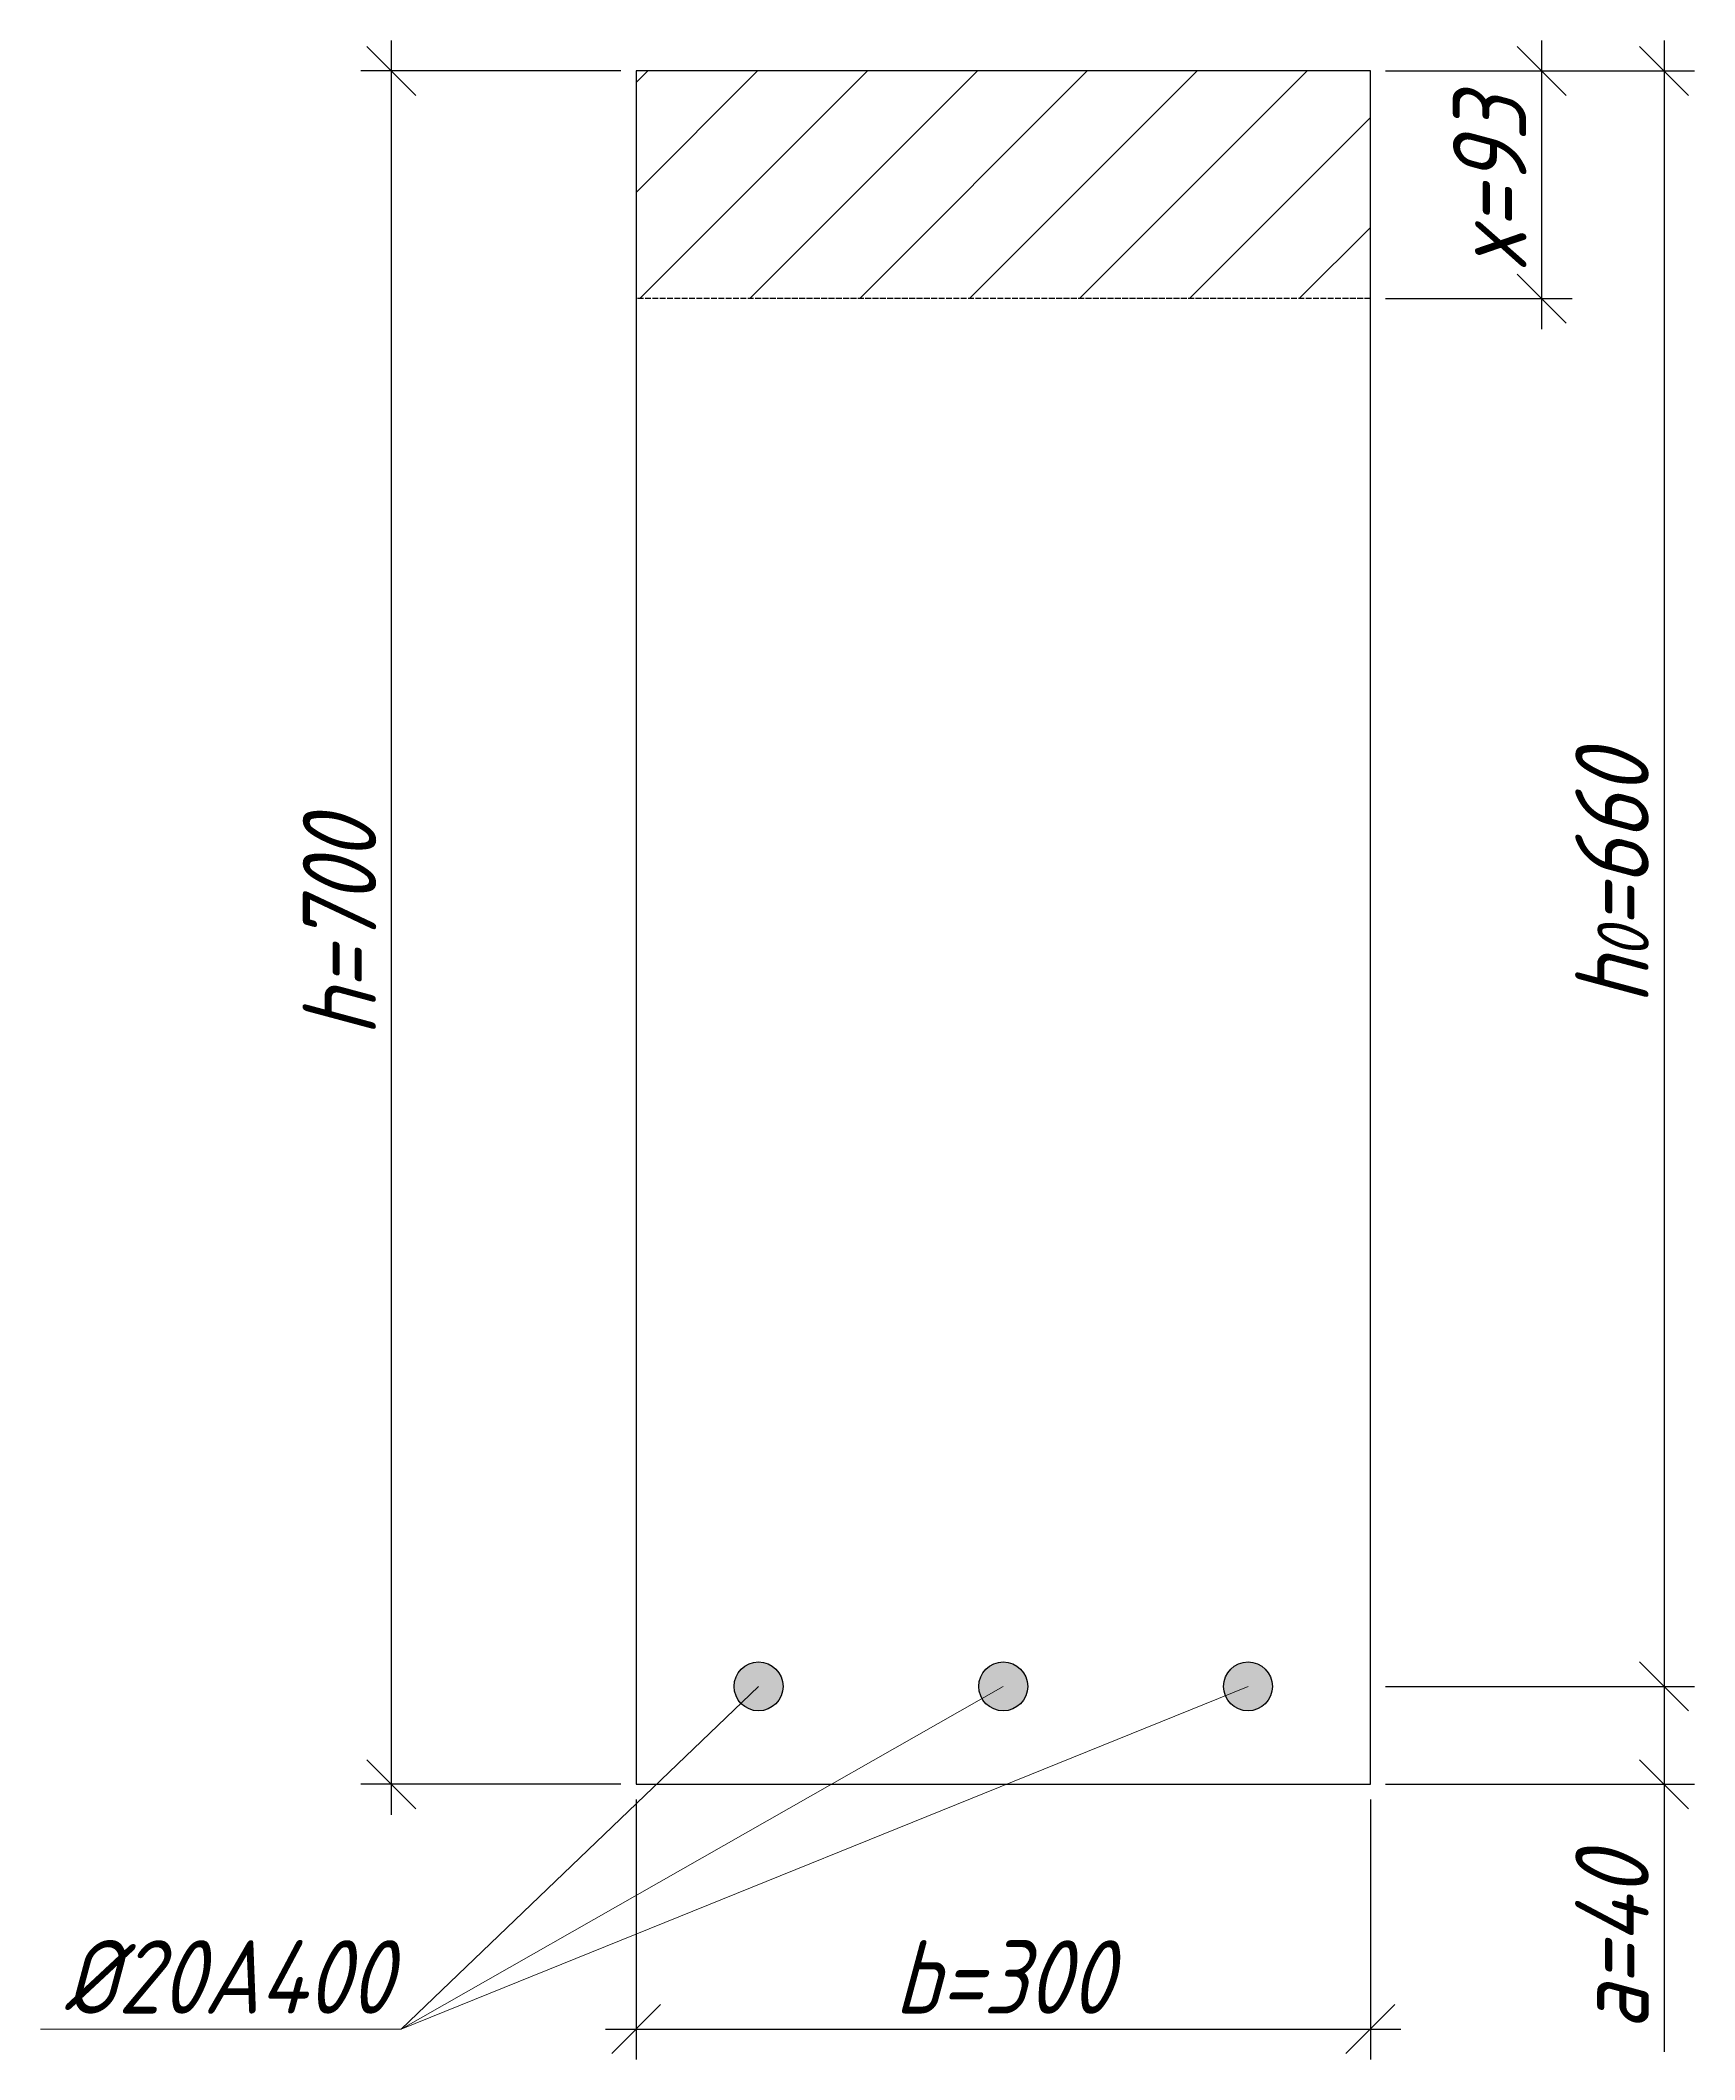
# Model space of a CAD drawing. Header units: millimetres. Extents: x -180 to 58926, y -10791 to 13515.
# Drawn here: x 858 to 1534, y -5117 to -4292 of the extents above; entities that cross this region are included whole.
import ezdxf

# ---------------------------------------------------------------- set-up
doc = ezdxf.new("R2010")
doc.units = ezdxf.units.MM
doc.linetypes.add('ACAD_ISO02W100', pattern=[15, 12, -3])
for name, color, linetype, lineweight in [('basic', 95, 'Continuous', 30), ('hatch', 117, 'ACAD_ISO02W100', 25), ('hatching', 225, 'Continuous', 20), ('size', 45, 'Continuous', 20), ('text', 13, 'Continuous', 20), ('thin', 153, 'Continuous', 18)]:
    doc.layers.add(name, color=color, linetype=linetype, lineweight=lineweight)
doc.styles.add('Structures', font='isocpeur.ttf', dxfattribs={"width": 0.85, "oblique": 15})
doc.dimstyles.new('Structures', dxfattribs={"dimtxt": 3, "dimasz": 2, "dimexe": 1.25, "dimexo": 0.625, "dimtad": 1, "dimtxsty": 'Structures', "dimblk": 'OBLIQUE', "dimcen": 2.5, "dimdle": 1.25, "dimadec": 0, "dimazin": 0, "dimtfac": 1, "dimtmove": 0, "dimatfit": 3, "dimfxl": 1, "dimarcsym": 0})

# ---------------------------------------------------------------- blocks, each defined once
blk = doc.blocks.new('_Oblique')
at = {"color": 0, "linetype": 'ByBlock', "lineweight": -2}
blk.add_line((-0.5, -0.5), (0.5, 0.5), dxfattribs=at)
blk = doc.blocks.new('*D144')
at = {"layer": 'Defpoints', "color": 0, "transparency": 16777216}
for p in [(1101.13, -5004.01), (1401.13, -5004.01), (1401.13, -5104.01)]:
    blk.add_point(p, dxfattribs=at)
at = {"layer": 'size', "color": 0, "lineweight": -2, "transparency": 16777216}
for p, q in [((1101.13, -5010.26), (1101.13, -5116.51)), ((1401.13, -5010.26), (1401.13, -5116.51)), ((1088.63, -5104.01), (1413.63, -5104.01))]:
    blk.add_line(p, q, dxfattribs=at)
at = {"layer": 'size', "color": 0, "lineweight": -2, "transparency": 16777216, "xscale": 20, "yscale": 20, "zscale": 20, "rotation": 180}
blk.add_blockref('_Oblique', (1101.13, -5104.01), dxfattribs=at)
at = {"layer": 'size', "color": 0, "lineweight": -2, "transparency": 16777216, "xscale": 20, "yscale": 20, "zscale": 20}
blk.add_blockref('_Oblique', (1401.13, -5104.01), dxfattribs=at)
at = {"layer": 'size', "color": 0, "transparency": 16777216, "insert": (1251.13, -5082.76), "char_height": 30, "attachment_point": 5, "style": 'Structures'}
blk.add_mtext('b=300', dxfattribs=at)
blk = doc.blocks.new('*D145')
at = {"layer": 'Defpoints', "color": 0, "transparency": 16777216}
for p in [(1001.13, -4304.01), (1101.13, -4304.01), (1101.13, -5004.01)]:
    blk.add_point(p, dxfattribs=at)
at = {"layer": 'size', "color": 0, "lineweight": -2, "transparency": 16777216}
for p, q in [((1001.13, -5016.51), (1001.13, -4291.51)), ((1094.88, -4304.01), (988.63, -4304.01)), ((1094.88, -5004.01), (988.63, -5004.01))]:
    blk.add_line(p, q, dxfattribs=at)
at = {"layer": 'size', "color": 0, "lineweight": -2, "transparency": 16777216, "xscale": 20, "yscale": 20, "zscale": 20}
for p, rotation in [((1001.13, -4304.01), 90), ((1001.13, -5004.01), 270)]:
    blk.add_blockref('_Oblique', p, dxfattribs=dict(at, rotation=rotation))
at = {"layer": 'size', "color": 0, "transparency": 16777216, "insert": (979.88, -4654.01), "char_height": 30, "attachment_point": 5, "rotation": 90, "style": 'Structures'}
blk.add_mtext('h=700', dxfattribs=at)
blk = doc.blocks.new('*D146')
at = {"layer": 'Defpoints', "color": 0, "transparency": 16777216}
for p in [(1401.13, -4304.01), (1401.13, -4964.01), (1521.13, -4964.01)]:
    blk.add_point(p, dxfattribs=at)
at = {"layer": 'size', "color": 0, "lineweight": -2, "transparency": 16777216}
for p, q in [((1521.13, -4291.51), (1521.13, -4976.51)), ((1407.38, -4304.01), (1533.63, -4304.01)), ((1407.38, -4964.01), (1533.63, -4964.01))]:
    blk.add_line(p, q, dxfattribs=at)
at = {"layer": 'size', "color": 0, "lineweight": -2, "transparency": 16777216, "xscale": 20, "yscale": 20, "zscale": 20}
for p, rotation in [((1521.13, -4304.01), 90), ((1521.13, -4964.01), 270)]:
    blk.add_blockref('_Oblique', p, dxfattribs=dict(at, rotation=rotation))
at = {"layer": 'size', "color": 0, "transparency": 16777216, "insert": (1499.88, -4634.01), "char_height": 30, "attachment_point": 5, "rotation": 90, "style": 'Structures'}
blk.add_mtext('h{\\H0.7x;\\S^ 0;}=660', dxfattribs=at)
blk = doc.blocks.new('*D147')
at = {"layer": 'Defpoints', "color": 0, "transparency": 16777216}
for p in [(1401.13, -4964.01), (1401.13, -5004.01), (1521.13, -5004.01)]:
    blk.add_point(p, dxfattribs=at)
at = {"layer": 'size', "color": 0, "lineweight": -2, "transparency": 16777216}
for p, q in [((1521.13, -4951.51), (1521.13, -5004.01)), ((1407.38, -4964.01), (1533.63, -4964.01)), ((1407.38, -5004.01), (1533.63, -5004.01)), ((1521.13, -5004.01), (1521.13, -5113.39))]:
    blk.add_line(p, q, dxfattribs=at)
at = {"layer": 'size', "color": 0, "lineweight": -2, "transparency": 16777216, "xscale": 20, "yscale": 20, "zscale": 20}
for p, rotation in [((1521.13, -4964.01), 90), ((1521.13, -5004.01), 270)]:
    blk.add_blockref('_Oblique', p, dxfattribs=dict(at, rotation=rotation))
at = {"layer": 'size', "color": 0, "transparency": 16777216, "insert": (1499.88, -5068.7), "char_height": 30, "attachment_point": 5, "rotation": 90, "style": 'Structures'}
blk.add_mtext('a=40', dxfattribs=at)
blk = doc.blocks.new('*D148')
at = {"layer": 'Defpoints', "color": 0, "transparency": 16777216}
for p in [(1401.13, -4304.01), (1401.13, -4397.01), (1471.13, -4397.01)]:
    blk.add_point(p, dxfattribs=at)
at = {"layer": 'size', "color": 0, "lineweight": -2, "transparency": 16777216}
for p, q in [((1471.13, -4291.51), (1471.13, -4409.51)), ((1407.38, -4304.01), (1483.63, -4304.01)), ((1407.38, -4397.01), (1483.63, -4397.01))]:
    blk.add_line(p, q, dxfattribs=at)
at = {"layer": 'size', "color": 0, "lineweight": -2, "transparency": 16777216, "xscale": 20, "yscale": 20, "zscale": 20}
for p, rotation in [((1471.13, -4304.01), 90), ((1471.13, -4397.01), 270)]:
    blk.add_blockref('_Oblique', p, dxfattribs=dict(at, rotation=rotation))
at = {"layer": 'size', "color": 0, "transparency": 16777216, "insert": (1449.88, -4350.51), "char_height": 30, "attachment_point": 5, "rotation": 90, "style": 'Structures'}
blk.add_mtext('x=93', dxfattribs=at)

msp = doc.modelspace()

# ---------------------------------------------------------------- hatches: boundary and pattern name
at = {"layer": 'basic'}
h = msp.add_hatch(color=256, dxfattribs=at)
h.dxf.hatch_style = 1
h.paths.add_polyline_path([(1141.132, -4964.006, 1), (1161.132, -4964.006, 1)])
h = msp.add_hatch(color=256, dxfattribs=at)
h.dxf.hatch_style = 1
h.paths.add_polyline_path([(1241.132, -4964.006, 1), (1261.132, -4964.006, 1)])
h = msp.add_hatch(color=256, dxfattribs=at)
h.dxf.hatch_style = 1
h.paths.add_polyline_path([(1341.132, -4964.006, 1), (1361.132, -4964.006, 1)])
at = {"layer": 'hatching'}
h = msp.add_hatch(dxfattribs=at)
h.set_pattern_fill('ANSI31', color=256, scale=10)
h.set_pattern_definition([(45, (-96.422, -5236.877), (-22.45064, 22.45064), [])])
h.paths.add_polyline_path([(1401.132, -4304.006), (1101.132, -4304.006), (1101.132, -4397.006), (1401.132, -4397.006)])

# ---------------------------------------------------------------- linework, layer by layer
at = {"layer": 'basic'}
for p, q in [((1401.132, -4304.006), (1101.132, -4304.006)), ((1101.132, -4304.006), (1101.132, -5004.006)), ((1401.132, -5004.006), (1401.132, -4304.006)), ((1101.132, -5004.006), (1401.132, -5004.006))]:
    msp.add_line(p, q, dxfattribs=at)
for centre in [(1151.132, -4964.006), (1251.132, -4964.006), (1351.132, -4964.006)]:
    msp.add_circle(centre, 10, dxfattribs=at)
at = {"layer": 'hatch', "ltscale": 0.2}
msp.add_line((1401.132, -4397.006), (1101.132, -4397.006), dxfattribs=at)
at = {"layer": 'thin'}
for p, q in [((1005.103, -5104.006), (1151.132, -4964.006)), ((1251.132, -4964.006), (1005.103, -5104.006)), ((1005.103, -5104.006), (1351.132, -4964.006)), ((1005.103, -5104.006), (857.667, -5104.006))]:
    msp.add_line(p, q, dxfattribs=at)

# ---------------------------------------------------------------- texts
at = {"layer": 'text', "insert": (934.171, -5082.743), "char_height": 30, "width": 137.52879, "attachment_point": 5, "style": 'Structures'}
msp.add_mtext('%%C20A400', dxfattribs=at)

# ---------------------------------------------------------------- dimensions: what is measured, and where the dimension line sits
at = {"layer": 'size'}
for base, p1, p2, text, picture, middle in [((1001.132, -4304.006), (1101.132, -5004.006), (1101.132, -4304.006), 'h=<>', '*D145', (979.882, -4654.006)), ((1521.132, -4964.006), (1401.132, -4304.006), (1401.132, -4964.006), 'h{\\H0.7x;\\S^ 0;}=<>', '*D146', (1499.882, -4634.006)), ((1471.132, -4397.006), (1401.132, -4304.006), (1401.132, -4397.006), 'x=<>', '*D148', (1449.882, -4350.506)), ((1521.132, -5004.006), (1401.132, -4964.006), (1401.132, -5004.006), 'a=<>', '*D147', (1499.882, -5068.7))]:
    dim = msp.add_linear_dim(base=base, p1=p1, p2=p2, angle=90, text=text, dimstyle='Structures', dxfattribs=at)
    dim.commit()
    dim.dimension.update_dxf_attribs({"geometry": picture, "text_midpoint": middle})
dim = msp.add_linear_dim(base=(1401.132, -5104.006), p1=(1101.132, -5004.006), p2=(1401.132, -5004.006), text='b=<>', dimstyle='Structures', dxfattribs=at)
dim.commit()
dim.dimension.update_dxf_attribs({"geometry": '*D144', "text_midpoint": (1251.132, -5082.756)})

doc.saveas('drawing.dxf')
